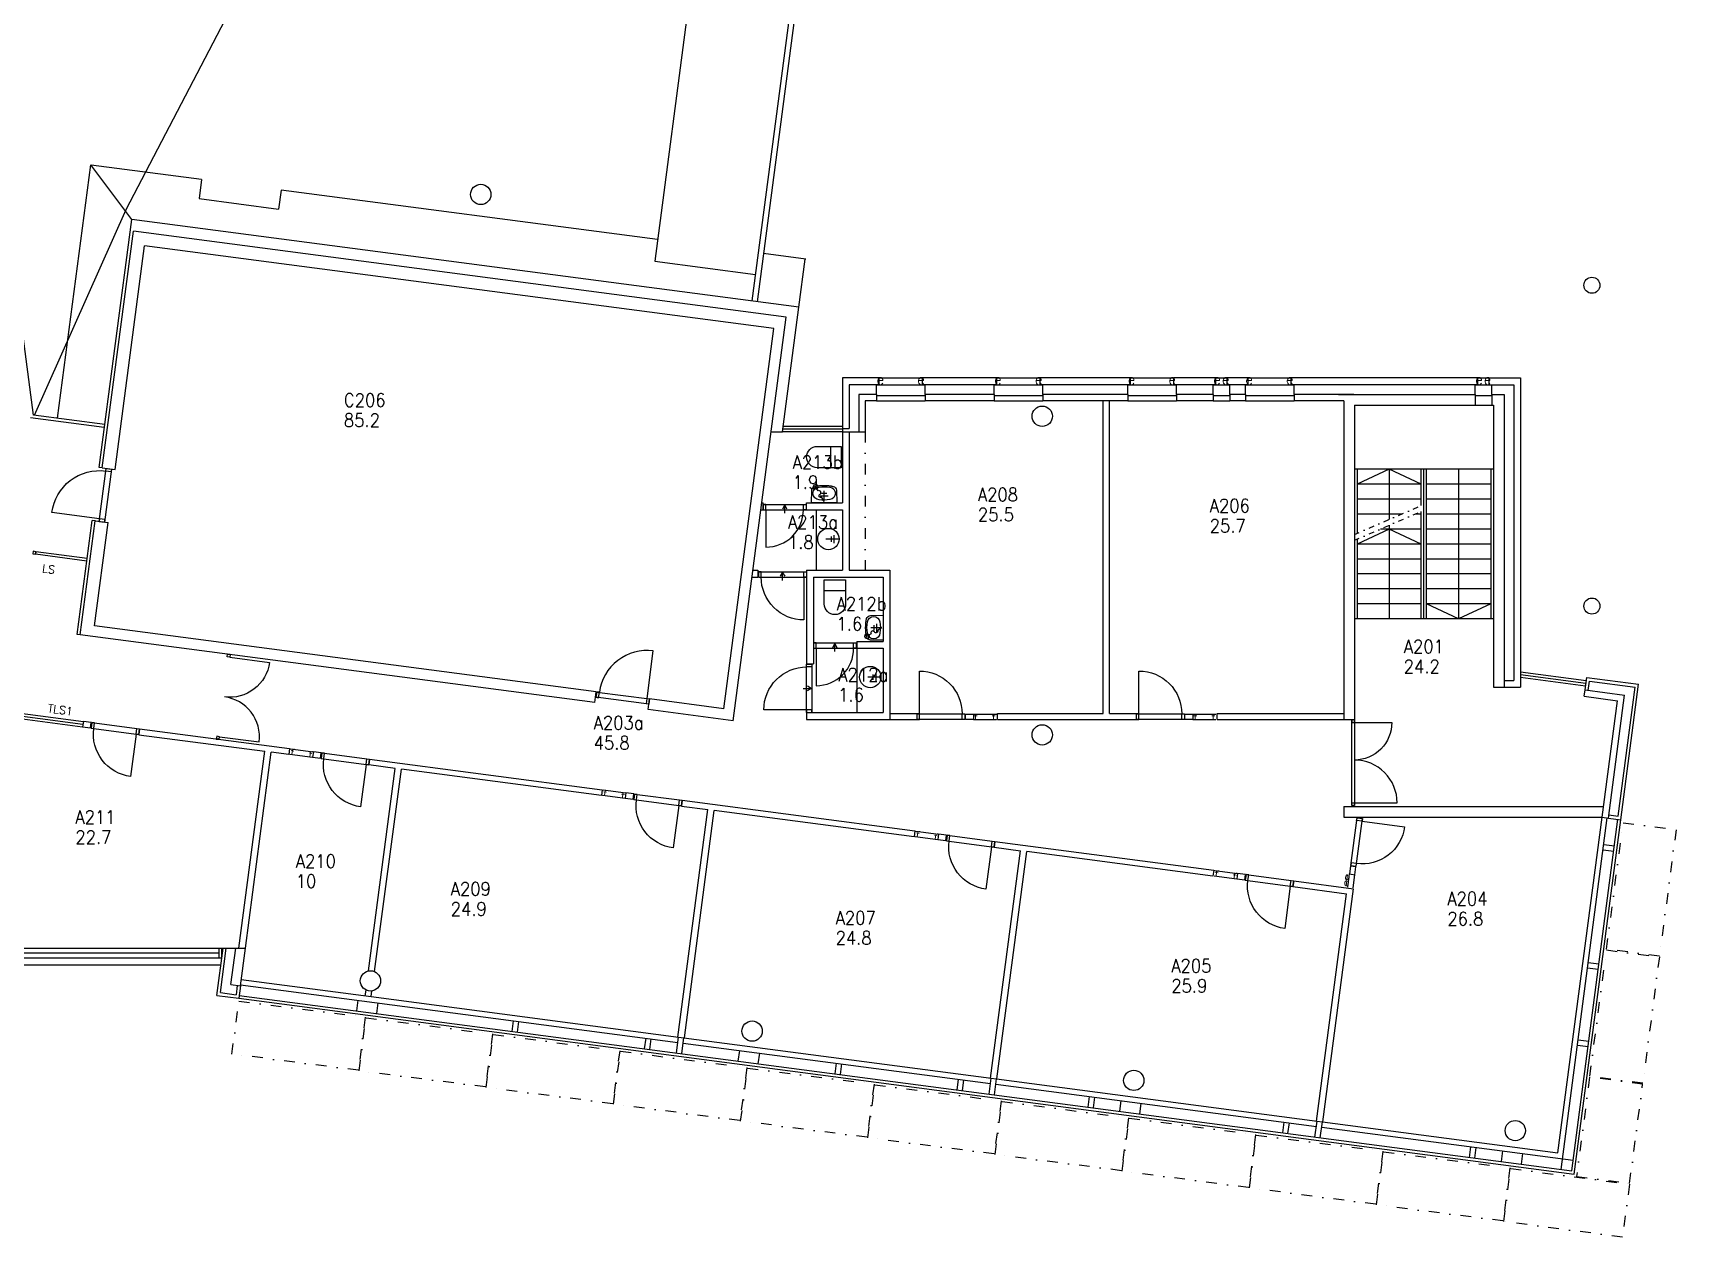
# Model space of a CAD drawing. Extents: x -11123 to 123675, y 9836 to 72527.
# Drawn here: x 92932 to 123675, y 17515 to 40042 of the extents above; entities that cross this region are included whole.
import ezdxf
from ezdxf.enums import TextEntityAlignment as Align

# ---------------------------------------------------------------- set-up
doc = ezdxf.new("R2010")
doc.units = 0
doc.header["$LTSCALE"] = 100
doc.header["$MEASUREMENT"] = 0
doc.linetypes.add('PKL', pattern=[3, 1, -1, 0, -1])
doc.linetypes.add('PKP', pattern=[6, 2, -2, 0, -2])
doc.layers.get('0').update_dxf_attribs({"linetype": 'CONTINUOUS'})
for name, color, linetype in [('ART1100T0', 7, 'CONTINUOUS'), ('ART1100T3', 7, 'CONTINUOUS'), ('ART1100TB', 7, 'CONTINUOUS'), ('FM_OMAT', 7, 'CONTINUOUS'), ('M06001', 7, 'CONTINUOUS'), ('M06037', 8, 'CONTINUOUS'), ('M06041', 8, 'CONTINUOUS'), ('M06051', 3, 'CONTINUOUS'), ('M06080', 7, 'CONTINUOUS'), ('M06081', 8, 'CONTINUOUS')]:
    doc.layers.add(name, color=color, linetype=linetype)
doc.styles.add('S', font='ROMANS.shx', dxfattribs={"width": 0.8})
doc.styles.get("Standard").update_dxf_attribs({"font": 'simplex.shx'})

# ---------------------------------------------------------------- blocks, each defined once
blk = doc.blocks.new('AIOA_SAVE1')
at = {"color": 0, "linetype": 'ByBlock'}
for p, q in [((0, 0), (200, 0)), ((100, 75), (100, -75)), ((150, 50), (150, -50))]:
    blk.add_line(p, q, dxfattribs=at)
blk = doc.blocks.new('AIOA_SAVS1')
at = {"color": 0, "linetype": 'ByBlock'}
blk.add_lwpolyline([(0, 0), (75, -43, 1), (136, -78, -1), (198, -113), (238, -137, 1.000186), (310, -178, 1.000186), (238, -137)], format="xyb", dxfattribs=at)
blk.add_blockref('AIOA_SAVE1', (0, 0), dxfattribs=at)
blk = doc.blocks.new('AIOA_PA11151S')
at = {"color": 0, "linetype": 'ByBlock'}
for points in [[(0, -235), (233.504465, -230.487788, 0.350048), (305.602562, -170.874783, 0.111918), (306.134213, 170.656116, 0.350852), (233.992412, 230.479271), (0, 235)], [(293.550693, -198.63324, 0.875156), (315.531406, -119.392701, 0.094764), (306.134213, 170.656116, 0.350852), (233.992412, 230.479271), (0, 235), (0, -235), (233.504465, -230.487788, 0.23958)], [(58.106337, 107.884253, 0.074902), (57.037671, -92.42681, 0.996701), (292.962329, -92.42681, 0.074902), (291.893663, 107.884253, 0.873578)]]:
    blk.add_lwpolyline(points, format="xyb", close=True, dxfattribs=at)
blk.add_blockref('AIOA_SAVS1', (25, 0), dxfattribs=at)
for tag, p, flags in [('VARKDI', (25, 100), 8), ('VARNRO', (25, 0), 9), ('VARYLE', (25, -100), 9)]:
    blk.add_attdef(tag, p, '', height=75, dxfattribs=dict(at, flags=flags))
blk = doc.blocks.new('AIOA_SAWC1')
at = {"color": 0, "linetype": 'ByBlock'}
blk.add_line((250, -200), (250, 200), dxfattribs=at)
blk.add_lwpolyline([(50, 200), (500, 200, -1), (500, -200), (50, -200)], format="xyb", close=True, dxfattribs=at)
blk.add_lwpolyline([(50, 200), (500, 200, -1), (500, -200), (50, -200)], format="xyb", close=True, dxfattribs=at)
for tag, p, flags in [('VARKDI', (100, -50), 8), ('VARNRO', (100, -150), 9), ('VARYLE', (100, -250), 9)]:
    blk.add_attdef(tag, p, '', height=75, dxfattribs=dict(at, flags=flags))
blk = doc.blocks.new('AIOA_IKK-C')
at = {"layer": 'M06041', "linetype": 'ByBlock'}
for p, q in [((0, 0), (1000, 0)), ((0, -100), (1000, -100))]:
    blk.add_line(p, q, dxfattribs=at)
at = {"layer": 'FM_OMAT', "width": 0.9, "flags": 8}
for p in [(50, 0), (950, 0)]:
    blk.add_attdef('SARANA', text='', height=50, dxfattribs=at).set_placement(p, align=Align.MIDDLE)
at = {"layer": 'FM_OMAT', "width": 0.9}
for tag, p, flags in [('IKKKDI', (50, -700), 8), ('IKKNRO', (50, -850), 8), ('IKKYLE', (50, -1000), 9)]:
    blk.add_attdef(tag, p, '', height=125, dxfattribs=dict(at, flags=flags))
at = {"layer": 'M06041', "flags": 8}
blk.add_attdef('E', (0, 0), '', height=100, dxfattribs=at)
blk.add_attdef('E', text='', height=100, dxfattribs=at).set_placement((500, 0), align=Align.CENTER)
blk.add_attdef('E', text='', height=100, dxfattribs=at).set_placement((1000, 0), align=Align.RIGHT)
blk = doc.blocks.new('ALLAS')
at = {"color": 0, "linetype": 'ByBlock'}
for p, q in [((-200, 3), (47, 3)), ((-110, 78), (-110, -72)), ((-54, 53), (-54, -47))]:
    blk.add_line(p, q, dxfattribs=at)
blk.add_circle((0, 0), 200, dxfattribs=at)
blk = doc.blocks.new('AIOA_IKK-B')
at = {"layer": 'M06041', "linetype": 'ByBlock'}
for p, q in [((0, 100), (1000, 100)), ((0, 0), (1000, 0))]:
    blk.add_line(p, q, dxfattribs=at)
at = {"layer": 'FM_OMAT', "width": 0.9}
for tag, p, flags in [('IKKYLE', (50, 875), 9), ('IKKNRO', (50, 725), 8), ('IKKKDI', (50, 575), 8)]:
    blk.add_attdef(tag, p, '', height=125, dxfattribs=dict(at, flags=flags))
at = {"layer": 'FM_OMAT', "width": 0.9, "flags": 8}
for p in [(50, 0), (950, 0)]:
    blk.add_attdef('SARANA', text='', height=50, dxfattribs=at).set_placement(p, align=Align.MIDDLE)
at = {"layer": 'M06041', "flags": 8}
blk.add_attdef('F', (0, 0), '', height=100, dxfattribs=at)
blk.add_attdef('F', text='', height=100, dxfattribs=at).set_placement((500, 0), align=Align.CENTER)
blk.add_attdef('F', text='', height=100, dxfattribs=at).set_placement((1000, 0), align=Align.RIGHT)
blk = doc.blocks.new('AIOA_HUONE')
at = {"layer": 'ART1100T0', "width": 0.9}
blk.add_attdef('HNENUM', (56, 73), '', height=250, dxfattribs=at)
at = {"layer": 'ART1100T3', "width": 0.9}
blk.add_attdef('HNEALA', (56, -302), '', height=250, dxfattribs=at)

msp = doc.modelspace()

# ---------------------------------------------------------------- linework, layer by layer
for points in [[(99212, 22495), (99711, 26282)], [(99323, 22483), (99830, 26266)], [(99151, 22028), (99165, 22137)], [(99260, 22014), (99274, 22120)]]:
    msp.add_lwpolyline(points)
at = {"layer": 'M06001'}
for p, q in [((94170, 31913), (94781, 36554)), ((94230, 31905), (94814, 36335)), ((107262, 34911), (94781, 36554)), ((107026, 34727), (94814, 36335)), ((94472, 31873), (95023, 36061)), ((106796, 34511), (95023, 36061)), ((106955, 32580), (107262, 34911)), ((105859, 27399), (106796, 34511)), ((106032, 27174), (107026, 34727)), ((108076, 33590), (108076, 32580)), ((108766, 33590), (108076, 33590)), ((108766, 33460), (108766, 33590)), ((109576, 33460), (109576, 33590)), ((110966, 33590), (109576, 33590)), ((110966, 33460), (110966, 33590)), ((113466, 33590), (111776, 33590)), ((111776, 33460), (111776, 33590)), ((113466, 33460), (113466, 33590)), ((115066, 33590), (114276, 33590)), ((114276, 33460), (114276, 33590)), ((115066, 33460), (115066, 33590)), ((115066, 33460), (115066, 33590)), ((115666, 33590), (115276, 33590)), ((115276, 33460), (115276, 33590)), ((115666, 33460), (115666, 33590)), ((119966, 33590), (116476, 33590)), ((116476, 33460), (116476, 33590)), ((119966, 33460), (119966, 33590)), ((120176, 33590), (120766, 33590)), ((120176, 33460), (120176, 33590)), ((120766, 33590), (120766, 27800)), ((108206, 33460), (108206, 32640)), ((108766, 33460), (108206, 33460)), ((108386, 33280), (108386, 32580)), ((108716, 33280), (108386, 33280)), ((108716, 33280), (108716, 33460)), ((108716, 33280), (108716, 33160)), ((110966, 33460), (109576, 33460)), ((109626, 33280), (109626, 33460)), ((109626, 33280), (109626, 33160)), ((110916, 33280), (109626, 33280)), ((110916, 33280), (110916, 33460)), ((110916, 33280), (110916, 33160)), ((113466, 33460), (111776, 33460)), ((111826, 33280), (111826, 33460)), ((113416, 33280), (111826, 33280)), ((111826, 33280), (111826, 33160)), ((113416, 33280), (113416, 33460)), ((113416, 33280), (113416, 33160)), ((115066, 33460), (114276, 33460)), ((114326, 33280), (114326, 33460)), ((115016, 33280), (114326, 33280)), ((114326, 33280), (114326, 33160)), ((115016, 33280), (115016, 33460)), ((115016, 33280), (115016, 33160)), ((115666, 33460), (115276, 33460)), ((115326, 33280), (115326, 33460)), ((115616, 33280), (115326, 33280)), ((115326, 33280), (115326, 33160)), ((115616, 33280), (115616, 33460)), ((115616, 33280), (115616, 33160)), ((119966, 33460), (116476, 33460)), ((116526, 33280), (116526, 33460)), ((117646, 33280), (116526, 33280)), ((116526, 33280), (116526, 33160)), ((117356, 33280), (119916, 33280)), ((119916, 33280), (119916, 33460)), ((119916, 33280), (119916, 33080)), ((120176, 33460), (120636, 33460)), ((120226, 33280), (120226, 33460)), ((120226, 33280), (120456, 33280)), ((120226, 33280), (120226, 33080)), ((120456, 33280), (120456, 27800)), ((120636, 33460), (120636, 27930)), ((108506, 33160), (108506, 32580)), ((108716, 33160), (108506, 33160)), ((110916, 33160), (109626, 33160)), ((113416, 33160), (111826, 33160)), ((112956, 27310), (112956, 33160)), ((113076, 27310), (113076, 33160)), ((115016, 33160), (114326, 33160)), ((115616, 33160), (115326, 33160)), ((117456, 33160), (116526, 33160)), ((117456, 33160), (117456, 27200)), ((117656, 33080), (119916, 33080)), ((117656, 33080), (117656, 27200)), ((120226, 33080), (120256, 33080)), ((120256, 33080), (120256, 27800)), ((108076, 32640), (108206, 32640)), ((106743, 32580), (106955, 32580)), ((108076, 32580), (108076, 31252)), ((108076, 32580), (108386, 32580)), ((108206, 32580), (108206, 29990)), ((108386, 32580), (108506, 32580)), ((94234, 31905), (94170, 31913)), ((94230, 31905), (94472, 31873)), ((106547, 31122), (106597, 31122)), ((106564, 31252), (106597, 31252)), ((106597, 31122), (106597, 31252)), ((107407, 31122), (107407, 31252)), ((107407, 31252), (108076, 31252)), ((107407, 31122), (108076, 31122)), ((108076, 31122), (108076, 29990)), ((93759, 28790), (94040, 30922)), ((93819, 28782), (94100, 30914)), ((94104, 30913), (94040, 30922)), ((94087, 28949), (94342, 30882)), ((94100, 30914), (94342, 30882)), ((106385, 29860), (106497, 29860)), ((106402, 29990), (106497, 29990)), ((106497, 29990), (106497, 29860)), ((107407, 29990), (107407, 28240)), ((107407, 29990), (108076, 29990)), ((107537, 29860), (107537, 28240)), ((107537, 29860), (108837, 29860)), ((108206, 29990), (108967, 29990)), ((108837, 29860), (108837, 28660)), ((108967, 29990), (108967, 27200)), ((103470, 27713), (94087, 28949)), ((93819, 28782), (93759, 28790)), ((103444, 27515), (93819, 28782)), ((108347, 28660), (108837, 28660)), ((108347, 28660), (108347, 28530)), ((108347, 28530), (108837, 28530)), ((108837, 28530), (108837, 27330)), ((107407, 28240), (107537, 28240)), ((121971, 27751), (122002, 27984)), ((122002, 27984), (122974, 27856)), ((103444, 27515), (103470, 27713)), ((120256, 27800), (120456, 27800)), ((120456, 27930), (120636, 27930)), ((120456, 27800), (120766, 27800)), ((121956, 27632), (121971, 27751)), ((121971, 27751), (122711, 27653)), ((122031, 27743), (122054, 27916)), ((122054, 27916), (122907, 27804)), ((122589, 25391), (122907, 27804)), ((122641, 25324), (122974, 27856)), ((104445, 27383), (104471, 27582)), ((106032, 27174), (104445, 27383)), ((105859, 27399), (104471, 27582)), ((121956, 27632), (122576, 27550)), ((122289, 25370), (122576, 27550)), ((122408, 25354), (122711, 27653)), ((107407, 27330), (107407, 27200)), ((107407, 27330), (108837, 27330)), ((107407, 27200), (108967, 27200)), ((108967, 27310), (109467, 27310)), ((108967, 27200), (109467, 27200)), ((109467, 27310), (109467, 27200)), ((110977, 27200), (110977, 27310)), ((110977, 27310), (112956, 27310)), ((110977, 27200), (113576, 27200)), ((113076, 27310), (113576, 27310)), ((113576, 27310), (113576, 27200)), ((115086, 27200), (115086, 27310)), ((115086, 27310), (117456, 27310)), ((115086, 27200), (117456, 27200)), ((117456, 27200), (117656, 27200)), ((94912, 26914), (94927, 27023)), ((94912, 26914), (97272, 26603)), ((94927, 27023), (97733, 26653)), ((96787, 22921), (97272, 26603)), ((96908, 22921), (97391, 26587)), ((97718, 26544), (97391, 26587)), ((97733, 26653), (97718, 26544)), ((99215, 26347), (99230, 26456)), ((99215, 26347), (99230, 26456)), ((99230, 26456), (103582, 25883)), ((99711, 26282), (99215, 26347)), ((103568, 25774), (99830, 26266)), ((103582, 25883), (103568, 25774)), ((105065, 25577), (105079, 25686)), ((105065, 25577), (105561, 25512)), ((105079, 25686), (109432, 25113)), ((117456, 25570), (117456, 25370)), ((117456, 25570), (122315, 25570)), ((105001, 21258), (105561, 25512)), ((105120, 21243), (105680, 25496)), ((109417, 25004), (105680, 25496)), ((117456, 25370), (122289, 25370)), ((122289, 25370), (122408, 25354)), ((122408, 25354), (122641, 25324)), ((122416, 25414), (122589, 25391)), ((109432, 25113), (109417, 25004)), ((110914, 24807), (110929, 24916)), ((110929, 24916), (115023, 24377)), ((110850, 20488), (111410, 24742)), ((110914, 24807), (111410, 24742)), ((110969, 20473), (111529, 24726)), ((115009, 24268), (111529, 24726)), ((115023, 24377), (115009, 24268)), ((116506, 24071), (116521, 24180)), ((116506, 24071), (117508, 23939)), ((116521, 24180), (117641, 24032)), ((117067, 19670), (117641, 24032)), ((116948, 19686), (117508, 23939)), ((96373, 22036), (96490, 22921)), ((96441, 22088), (96550, 22921)), ((96490, 22921), (96727, 22921)), ((96637, 22238), (96727, 22921)), ((96727, 22921), (96908, 22921)), ((96815, 22215), (96908, 22921)), ((96637, 22238), (96815, 22215)), ((96756, 22223), (96733, 22049)), ((96815, 22215), (96785, 21982)), ((96373, 22036), (96785, 21982)), ((96441, 22088), (96733, 22049)), ((105001, 21258), (105120, 21243)), ((110850, 20488), (110969, 20473)), ((116948, 19686), (117067, 19670))]:
    msp.add_line(p, q, dxfattribs=at)
for centre, radius in [((101311, 37020), 190), ((122100, 35320), 150), ((111816, 32870), 190), ((122100, 29320), 150), ((111816, 26910), 190), ((99248, 22308), 190), ((106387, 21368), 190), ((113528, 20447), 190), ((120666, 19507), 190)]:
    msp.add_circle(centre, radius, dxfattribs=at)
at = {"layer": 'M06037'}
for p, q in [((92944, 32892), (90904, 48384)), ((93393, 32832), (94017, 37571)), ((94781, 36554), (94017, 37571)), ((96088, 37298), (94022, 37570)), ((96088, 37298), (96041, 36942)), ((96041, 36942), (97528, 36746)), ((97575, 37102), (97528, 36746)), ((104619, 36175), (97575, 37102)), ((107390, 35810), (106602, 35914)), ((107262, 34911), (107381, 35811)), ((94268, 32657), (92890, 32838)), ((94276, 32716), (92944, 32892)), ((118956, 31880), (117656, 31880)), ((117706, 31880), (117706, 30681)), ((118306, 31880), (118306, 30940)), ((118906, 31199), (118906, 31880)), ((118956, 29080), (118956, 31880)), ((120256, 31880), (118956, 31880)), ((119006, 29080), (119006, 31880)), ((119606, 31880), (119606, 29080)), ((120206, 31880), (120206, 29080)), ((118906, 31600), (117706, 31600)), ((120206, 31600), (119006, 31600)), ((118906, 31320), (117706, 31320)), ((118906, 29080), (118906, 31090)), ((120206, 31320), (119006, 31320)), ((118538, 31040), (117706, 31040)), ((118906, 30760), (118142, 30760)), ((118306, 30831), (118306, 29080)), ((118906, 31040), (118790, 31040)), ((120206, 31040), (119006, 31040)), ((120206, 30760), (119006, 30760)), ((117706, 30572), (117706, 29080)), ((118906, 30480), (117706, 30480)), ((120206, 30480), (119006, 30480)), ((118906, 30200), (117706, 30200)), ((120206, 30200), (119006, 30200)), ((118906, 29920), (117706, 29920)), ((120206, 29920), (119006, 29920)), ((118906, 29640), (117706, 29640)), ((120206, 29640), (119006, 29640)), ((118906, 29360), (117706, 29360)), ((120206, 29360), (119006, 29360)), ((120256, 29080), (117656, 29080))]:
    msp.add_line(p, q, dxfattribs=at)
at = {"layer": 'M06037', "linetype": 'PKL'}
for p, q in [((117656, 30659), (118956, 31221)), ((117656, 30550), (118956, 31112))]:
    msp.add_line(p, q, dxfattribs=at)
at = {"layer": 'M06037'}
for points in [[(118906, 31600), (118306, 31880), (117706, 31600)], [(118906, 30480), (118306, 30760), (117706, 30480)], [(120206, 29360), (119606, 29080), (119006, 29360)]]:
    msp.add_lwpolyline(points, dxfattribs=at)
at = {"layer": 'M06041'}
for p, q in [((107163, 40938), (106384, 35027)), ((107265, 40951), (106483, 35013)), ((105212, 40681), (104566, 35772)), ((104566, 35772), (106450, 35524)), ((108766, 33590), (109576, 33590)), ((110966, 33590), (111776, 33590)), ((113466, 33590), (114276, 33590)), ((115066, 33590), (115276, 33590)), ((115666, 33590), (116476, 33590)), ((119966, 33590), (120176, 33590)), ((108716, 33160), (109626, 33160)), ((110916, 33160), (111826, 33160)), ((113416, 33160), (114326, 33160)), ((115016, 33160), (115326, 33160)), ((115616, 33160), (116526, 33160)), ((119916, 33080), (120226, 33080)), ((108076, 32630), (106962, 32630)), ((108076, 32680), (106968, 32680)), ((108076, 32580), (106955, 32580)), ((93939, 30161), (92981, 30288)), ((93946, 30211), (92988, 30337)), ((120766, 28091), (121995, 27929)), ((120766, 28041), (121988, 27880)), ((120766, 27990), (121982, 27830)), ((91170, 27517), (93876, 27161)), ((91177, 27466), (93869, 27111)), ((91184, 27414), (93863, 27062)), ((121462, 19091), (122289, 25370)), ((121522, 18781), (122388, 25357)), ((121721, 18755), (122586, 25331)), ((121768, 18693), (122641, 25324)), ((122310, 24762), (122508, 24736)), ((122323, 24861), (122521, 24835)), ((92012, 22921), (96490, 22921)), ((92086, 22831), (96416, 22831)), ((96416, 22741), (96416, 22921)), ((96466, 22741), (96466, 22921)), ((92036, 22741), (96466, 22741)), ((92053, 22611), (96449, 22611)), ((122216, 22521), (122018, 22547)), ((122229, 22620), (122031, 22646)), ((96818, 22235), (104998, 21158)), ((96831, 22334), (99260, 22014)), ((96785, 21982), (121768, 18693)), ((96792, 22036), (121721, 18755)), ((99011, 21946), (98985, 21748)), ((99260, 22014), (105011, 21257)), ((99384, 21897), (99358, 21699)), ((101898, 21364), (101924, 21563)), ((101997, 21351), (102023, 21549)), ((104377, 21038), (104403, 21236)), ((104476, 21025), (104502, 21223)), ((104971, 20960), (105011, 21257)), ((105071, 20947), (105110, 21244)), ((105110, 21244), (110860, 20487)), ((105097, 21145), (110847, 20388)), ((106149, 21006), (106123, 20808)), ((106523, 20957), (106497, 20759)), ((121828, 21106), (122027, 21079)), ((121841, 21205), (122040, 21179)), ((107960, 20768), (107934, 20570)), ((108059, 20755), (108033, 20556)), ((110226, 20268), (110252, 20466)), ((110325, 20255), (110351, 20453)), ((110821, 20190), (110860, 20487)), ((110920, 20176), (110959, 20474)), ((110946, 20375), (116944, 19585)), ((110959, 20474), (116957, 19684)), ((112693, 20145), (112667, 19947)), ((112792, 20132), (112766, 19933)), ((113288, 20066), (113261, 19868)), ((113661, 20017), (113635, 19819)), ((116918, 19387), (116957, 19684)), ((116314, 19466), (116340, 19665)), ((116413, 19453), (116439, 19652)), ((117017, 19374), (117057, 19671)), ((117044, 19572), (121747, 18953)), ((117057, 19671), (121462, 19091)), ((119831, 19205), (119805, 19007)), ((119930, 19192), (119904, 18994)), ((120426, 19127), (120400, 18928)), ((120800, 19078), (120773, 18879))]:
    msp.add_line(p, q, dxfattribs=at)
at = {"layer": 'M06041', "linetype": 'PKP'}
for points in [[(123364, 22772), (122372, 22902), (122684, 25267), (123675, 25136)], [(123051, 20392), (122059, 20523), (122371, 22887), (123362, 22757)], [(96655, 20940), (96786, 21931), (99151, 21629), (99021, 20637)], [(99035, 20627), (99165, 21618), (101531, 21315), (101400, 20324)], [(101414, 20313), (101545, 21305), (103910, 21002), (103780, 20011)], [(103794, 20000), (103924, 20992), (106290, 20689), (106159, 19697)], [(106173, 19687), (106304, 20678), (108669, 20376), (108539, 19384)], [(108553, 19374), (108683, 20365), (111049, 20062), (110918, 19071)], [(123049, 20377), (122057, 20508), (121813, 18652), (122804, 18521)], [(110932, 19060), (111063, 20052), (113428, 19749), (113298, 18758)], [(113311, 18747), (113442, 19739), (115808, 19436), (115677, 18444)], [(115691, 18434), (115821, 19425), (118187, 19122), (118057, 18131)], [(118070, 18121), (118201, 19112), (120567, 18809), (120436, 17818)], [(120450, 17807), (120580, 18799), (122802, 18506), (122672, 17515)]]:
    msp.add_lwpolyline(points, close=True, dxfattribs=at)
at = {"layer": 'M06051', "linetype": 'ByBlock'}
for p, q in [((94173, 30904), (94304, 31896)), ((94403, 31883), (94272, 30891)), ((106597, 31222), (107397, 31222)), ((106597, 31122), (107397, 31122)), ((92938, 30344), (92932, 30294)), ((92932, 30294), (92981, 30288)), ((92988, 30337), (92938, 30344)), ((92988, 30337), (92981, 30288)), ((92981, 30288), (92988, 30337)), ((106507, 29960), (107407, 29960)), ((106507, 29860), (107407, 29860)), ((107537, 28630), (108337, 28630)), ((96567, 28370), (96573, 28420)), ((96616, 28364), (96567, 28370)), ((96623, 28413), (96573, 28420)), ((96573, 28420), (96623, 28413)), ((96623, 28413), (96616, 28364)), ((107537, 28530), (108337, 28530)), ((107407, 27330), (107407, 28230)), ((107507, 28230), (107507, 27330)), ((103480, 27712), (104471, 27582)), ((104458, 27482), (103467, 27613)), ((94034, 27140), (94021, 27036)), ((94034, 27140), (94927, 27023)), ((94084, 27134), (94034, 27140)), ((94070, 27029), (94084, 27134)), ((109467, 27305), (110367, 27305)), ((109517, 27305), (109467, 27305)), ((109467, 27305), (109467, 27200)), ((110367, 27200), (109467, 27200)), ((109467, 27200), (109517, 27200)), ((109517, 27200), (109517, 27305)), ((110317, 27200), (110317, 27305)), ((110317, 27305), (110367, 27305)), ((110367, 27200), (110317, 27200)), ((110367, 27305), (110367, 27200)), ((113576, 27305), (114476, 27305)), ((113626, 27305), (113576, 27305)), ((113576, 27305), (113576, 27200)), ((114476, 27200), (113576, 27200)), ((113576, 27200), (113626, 27200)), ((113626, 27200), (113626, 27305)), ((114426, 27200), (114426, 27305)), ((114426, 27305), (114476, 27305)), ((114476, 27200), (114426, 27200)), ((114476, 27305), (114476, 27200)), ((117606, 25590), (117606, 27190)), ((117606, 27190), (117606, 27140)), ((117656, 27190), (117606, 27190)), ((117606, 27140), (117656, 27140)), ((117656, 27190), (117656, 25590)), ((117656, 27140), (117656, 27190)), ((94021, 27036), (94913, 26918)), ((94021, 27036), (94070, 27029)), ((94864, 26925), (94877, 27029)), ((94913, 26918), (94864, 26925)), ((94877, 27029), (94927, 27023)), ((94927, 27023), (94913, 26918)), ((96371, 26883), (96364, 26833)), ((96414, 26827), (96364, 26833)), ((96364, 26833), (96414, 26827)), ((96421, 26876), (96371, 26883)), ((96414, 26827), (96421, 26876)), ((98337, 26574), (98324, 26469)), ((98324, 26469), (99216, 26352)), ((98324, 26469), (98373, 26463)), ((98337, 26574), (99230, 26456)), ((98387, 26567), (98337, 26574)), ((98373, 26463), (98387, 26567)), ((99166, 26358), (99180, 26463)), ((99180, 26463), (99230, 26456)), ((99230, 26456), (99216, 26352)), ((99216, 26352), (99166, 26358)), ((104187, 25803), (104173, 25699)), ((104173, 25699), (105066, 25582)), ((104173, 25699), (104223, 25693)), ((104187, 25803), (105079, 25686)), ((104237, 25797), (104187, 25803)), ((104223, 25693), (104237, 25797)), ((105016, 25588), (105030, 25692)), ((105066, 25582), (105016, 25588)), ((105030, 25692), (105079, 25686)), ((105079, 25686), (105066, 25582)), ((117606, 25590), (117606, 25640)), ((117606, 25640), (117656, 25640)), ((117656, 25590), (117606, 25590)), ((117656, 25640), (117656, 25590)), ((117587, 24467), (117705, 25359)), ((117691, 24453), (117809, 25345)), ((117698, 25309), (117705, 25359)), ((117802, 25296), (117698, 25309)), ((117705, 25359), (117809, 25345)), ((117809, 25345), (117802, 25296)), ((110036, 25033), (110023, 24929)), ((110023, 24929), (110915, 24812)), ((110023, 24929), (110072, 24923)), ((110036, 25033), (110929, 24916)), ((110086, 25027), (110036, 25033)), ((110072, 24923), (110086, 25027)), ((110865, 24818), (110879, 24922)), ((110879, 24922), (110929, 24916)), ((110929, 24916), (110915, 24812)), ((110915, 24812), (110865, 24818)), ((115628, 24297), (115615, 24193)), ((115628, 24297), (116521, 24180)), ((115678, 24291), (115628, 24297)), ((115664, 24187), (115678, 24291)), ((117594, 24516), (117587, 24467)), ((117587, 24467), (117691, 24453)), ((117698, 24502), (117594, 24516)), ((117691, 24453), (117698, 24502)), ((115615, 24193), (116507, 24076)), ((115615, 24193), (115664, 24187)), ((116457, 24082), (116471, 24186)), ((116507, 24076), (116457, 24082)), ((116471, 24186), (116521, 24180)), ((116521, 24180), (116507, 24076))]:
    msp.add_line(p, q, dxfattribs=at)
at = {"layer": 'M06051'}
for p, q in [((106961, 31138), (106997, 31205)), ((106997, 31205), (107033, 31138)), ((106997, 31059), (106997, 31205)), ((106916, 29877), (106957, 29944)), ((106957, 29798), (106957, 29944)), ((106957, 29944), (106997, 29877)), ((107901, 28547), (107937, 28614)), ((107937, 28468), (107937, 28614)), ((107937, 28614), (107973, 28547)), ((107344, 27780), (107491, 27780)), ((107491, 27780), (107423, 27821)), ((107423, 27740), (107491, 27780)), ((93876, 27161), (93863, 27062)), ((93863, 27062), (94012, 27042)), ((94025, 27141), (93876, 27161)), ((94012, 27042), (94025, 27141)), ((110377, 27300), (110527, 27300)), ((110377, 27200), (110377, 27300)), ((110527, 27200), (110377, 27200)), ((110527, 27300), (110527, 27200)), ((114486, 27300), (114636, 27300)), ((114486, 27200), (114486, 27300)), ((114636, 27200), (114486, 27200)), ((114636, 27300), (114636, 27200)), ((98179, 26594), (98166, 26495)), ((98166, 26495), (98314, 26476)), ((98327, 26575), (98179, 26594)), ((98314, 26476), (98327, 26575)), ((104028, 25824), (104015, 25725)), ((104015, 25725), (104164, 25706)), ((104177, 25805), (104028, 25824)), ((104164, 25706), (104177, 25805)), ((109878, 25054), (109865, 24955)), ((109865, 24955), (110013, 24935)), ((110027, 25035), (109878, 25054)), ((110013, 24935), (110027, 25035)), ((115470, 24318), (115457, 24219)), ((115618, 24298), (115470, 24318)), ((115605, 24199), (115618, 24298)), ((117586, 24457), (117566, 24308)), ((117566, 24308), (117665, 24295)), ((117685, 24444), (117586, 24457)), ((117665, 24295), (117685, 24444)), ((115457, 24219), (115605, 24199))]:
    msp.add_line(p, q, dxfattribs=at)
at = {"layer": 'M06051', "linetype": 'ByBlock'}
for points in [[(94180, 30954), (93287, 31071, -0.414214), (94297, 31846, -0.671351)], [(106647, 31122), (106647, 30422, 0.414214), (107347, 31122, 0.671351)], [(107357, 29860), (107357, 29060, -0.414214), (106557, 29860, -0.671351)], [(96616, 28364), (97360, 28266, -0.414214), (96518, 27620, -0.671351)], [(104422, 27588), (104539, 28480, 0.414214), (103530, 27706, 0.671351)], [(107587, 28530), (107587, 27830, 0.414214), (108287, 28530, 0.671351)], [(107407, 27380), (106607, 27380, -0.414214), (107407, 28180, -0.671351)], [(109517, 27305), (109517, 28105, -0.414214), (110317, 27305, -0.671351)], [(113626, 27305), (113626, 28105, -0.414214), (114426, 27305, -0.671351)], [(96421, 26876), (97164, 26778, 0.414214), (96518, 27620, 0.671351)], [(117656, 27140), (118356, 27140, -0.414214), (117656, 26440, -0.671351)], [(94864, 26925), (94759, 26132, -0.414214), (94070, 27029, -0.671351)], [(99166, 26358), (99062, 25565, -0.414214), (98373, 26463, -0.671351)], [(117656, 25640), (118456, 25640, 0.414214), (117656, 26440, 0.671351)], [(105016, 25588), (104912, 24795, -0.414214), (104223, 25693, -0.671351)], [(117802, 25296), (118595, 25191, -0.414214), (117698, 24502, -0.671351)], [(110865, 24818), (110761, 24025, -0.414214), (110072, 24923, -0.671351)], [(116457, 24082), (116353, 23289, -0.414214), (115664, 24187, -0.671351)]]:
    msp.add_lwpolyline(points, format="xyb", dxfattribs=at)
for points in [[(94403, 31883), (94396, 31833), (94297, 31846), (94304, 31896)], [(106597, 31122), (106647, 31122), (106647, 31222), (106597, 31222)], [(107397, 31122), (107347, 31122), (107347, 31222), (107397, 31222)], [(94272, 30891), (94279, 30941), (94180, 30954), (94173, 30904)], [(106507, 29860), (106557, 29860), (106557, 29960), (106507, 29960)], [(107407, 29860), (107357, 29860), (107357, 29960), (107407, 29960)], [(107537, 28530), (107587, 28530), (107587, 28630), (107537, 28630)], [(108337, 28530), (108287, 28530), (108287, 28630), (108337, 28630)], [(107507, 28230), (107507, 28180), (107407, 28180), (107407, 28230)], [(103467, 27613), (103517, 27606), (103530, 27706), (103480, 27712)], [(104458, 27482), (104409, 27489), (104422, 27588), (104471, 27582)], [(107507, 27330), (107507, 27380), (107407, 27380), (107407, 27330)]]:
    msp.add_lwpolyline(points, close=True, dxfattribs=at)
at = {"layer": 'M06080'}
for p, q in [((94674, 36738), (102405, 51541)), ((92963, 32889), (94674, 36738))]:
    msp.add_line(p, q, dxfattribs=at)
at = {"layer": 'M06080', "linetype": 'PKP'}
msp.add_line((108506, 32580), (108506, 29990), dxfattribs=at)
at = {"layer": 'M06081'}
for p, q in [((107586, 31122), (107586, 29990)), ((108347, 28530), (108347, 27330))]:
    msp.add_line(p, q, dxfattribs=at)

# ---------------------------------------------------------------- block references
at = {"layer": 'ART1100TB'}
for p, values in [((98694, 32975), {'HNENUM': 'C206', 'HNEALA': '85.2'}), ((107089, 31813), {'HNENUM': 'A213b', 'HNEALA': '1.9'}), ((110555, 31208), {'HNENUM': 'A208', 'HNEALA': '25.5'}), ((114892, 30999), {'HNENUM': 'A206', 'HNEALA': '25.7'}), ((107002, 30694), {'HNENUM': 'A213a', 'HNEALA': '1.8'}), ((107911, 29165), {'HNENUM': 'A212b', 'HNEALA': '1.6'}), ((118523, 28366), {'HNENUM': 'A201', 'HNEALA': '24.2'}), ((107943, 27838), {'HNENUM': 'A212a', 'HNEALA': '1.6'}), ((103367, 26939), {'HNENUM': 'A203a', 'HNEALA': '45.8'}), ((93670, 25175), {'HNENUM': 'A211', 'HNEALA': '22.7'}), ((97793, 24350), {'HNENUM': 'A210', 'HNEALA': '10'}), ((100692, 23830), {'HNENUM': 'A209', 'HNEALA': '24.9'}), ((119338, 23648), {'HNENUM': 'A204', 'HNEALA': '26.8'}), ((107894, 23289), {'HNENUM': 'A207', 'HNEALA': '24.8'}), ((114174, 22393), {'HNENUM': 'A205', 'HNEALA': '25.9'})]:
    msp.add_blockref('AIOA_HUONE', p, dxfattribs=at).add_auto_attribs(values)
at = {"layer": 'M06041'}
ref = msp.add_blockref('AIOA_IKK-C', (108716, 33460), dxfattribs=dict(at, xscale=0.9, yscale=2, zscale=0.9))
ref.add_attrib('E', 'e', dxfattribs={"height": 200, "width": 0.9, "flags": 2}).set_placement((109616, 33460), align=Align.RIGHT)
ref.add_attrib('E', 'e', (108716, 33460), dxfattribs={"height": 200, "width": 0.9, "flags": 2})
ref.add_attrib('E', 'e', dxfattribs={"height": 0.18, "width": 1.35, "flags": 2}).set_placement((109616, 33460), align=Align.CENTER)
ref = msp.add_blockref('AIOA_IKK-C', (110916, 33460), dxfattribs=dict(at, xscale=0.9, yscale=2, zscale=0.9))
ref.add_attrib('E', 'e', dxfattribs={"height": 200, "width": 0.9, "flags": 2}).set_placement((111816, 33460), align=Align.RIGHT)
ref.add_attrib('E', 'e', (110916, 33460), dxfattribs={"height": 200, "width": 0.9, "flags": 2})
ref.add_attrib('E', 'e', dxfattribs={"height": 0.18, "width": 1.35, "flags": 2}).set_placement((111816, 33460), align=Align.CENTER)
ref = msp.add_blockref('AIOA_IKK-C', (113416, 33460), dxfattribs=dict(at, xscale=0.9, yscale=2, zscale=0.9))
ref.add_attrib('E', 'e', dxfattribs={"height": 200, "width": 0.9, "flags": 2}).set_placement((114316, 33460), align=Align.RIGHT)
ref.add_attrib('E', 'e', (113416, 33460), dxfattribs={"height": 200, "width": 0.9, "flags": 2})
ref.add_attrib('E', 'e', dxfattribs={"height": 0.18, "width": 1.35, "flags": 2}).set_placement((114316, 33460), align=Align.CENTER)
ref = msp.add_blockref('AIOA_IKK-C', (115016, 33460), dxfattribs=dict(at, xscale=0.3, yscale=2, zscale=0.3))
ref.add_attrib('E', 'e', dxfattribs={"height": 200, "width": 0.9, "flags": 2}).set_placement((115316, 33460), align=Align.RIGHT)
ref.add_attrib('E', 'e', (115016, 33460), dxfattribs={"height": 200, "width": 0.9, "flags": 2})
ref.add_attrib('E', 'e', dxfattribs={"height": 0.18, "width": 1.35, "flags": 2}).set_placement((115316, 33460), align=Align.CENTER)
ref = msp.add_blockref('AIOA_IKK-C', (115616, 33460), dxfattribs=dict(at, xscale=0.9, yscale=2, zscale=0.9))
ref.add_attrib('E', 'e', dxfattribs={"height": 200, "width": 0.9, "flags": 2}).set_placement((116516, 33460), align=Align.RIGHT)
ref.add_attrib('E', 'e', (115616, 33460), dxfattribs={"height": 200, "width": 0.9, "flags": 2})
ref.add_attrib('E', 'e', dxfattribs={"height": 0.18, "width": 1.35, "flags": 2}).set_placement((116516, 33460), align=Align.CENTER)
ref = msp.add_blockref('AIOA_IKK-C', (119916, 33460), dxfattribs=dict(at, xscale=0.3, yscale=2, zscale=0.3))
ref.add_attrib('E', 'e', dxfattribs={"height": 200, "width": 0.9, "flags": 2}).set_placement((120216, 33460), align=Align.RIGHT)
ref.add_attrib('E', 'e', (119916, 33460), dxfattribs={"height": 200, "width": 0.9, "flags": 2})
ref.add_attrib('E', 'e', dxfattribs={"height": 0.18, "width": 1.35, "flags": 2}).set_placement((120216, 33460), align=Align.CENTER)
ref = msp.add_blockref('AIOA_IKK-B', (110527, 27200), dxfattribs=dict(at, xscale=0.43, zscale=0.43))
ref.add_attrib('F', 'f', dxfattribs={"height": 100, "width": 1.8, "flags": 2}).set_placement((110957, 27200), align=Align.RIGHT)
ref.add_attrib('F', 'f', (110527, 27200), dxfattribs={"height": 100, "width": 1.8, "flags": 2})
ref.add_attrib('F', 'f', dxfattribs={"height": 0.18, "width": 2.7, "flags": 2}).set_placement((110957, 27200), align=Align.CENTER)
ref = msp.add_blockref('AIOA_IKK-B', (114636, 27200), dxfattribs=dict(at, xscale=0.43, zscale=0.43))
ref.add_attrib('F', 'f', dxfattribs={"height": 100, "width": 1.8, "flags": 2}).set_placement((115066, 27200), align=Align.RIGHT)
ref.add_attrib('F', 'f', (114636, 27200), dxfattribs={"height": 100, "width": 1.8, "flags": 2})
ref.add_attrib('F', 'f', dxfattribs={"height": 0.18, "width": 2.7, "flags": 2}).set_placement((115066, 27200), align=Align.CENTER)
ref = msp.add_blockref('AIOA_IKK-B', (97739, 26551), dxfattribs=dict(at, xscale=0.43, zscale=0.43, rotation=352.5))
ref.add_attrib('F', 'f', dxfattribs={"height": 100, "rotation": 352.5, "width": 1.8, "flags": 2}).set_placement((98166, 26495), align=Align.RIGHT)
ref.add_attrib('F', 'f', (97739, 26551), dxfattribs={"height": 100, "rotation": 352.5, "width": 1.8, "flags": 2})
ref.add_attrib('F', 'f', dxfattribs={"height": 0.18, "rotation": 352.5, "width": 2.7, "flags": 2}).set_placement((98166, 26495), align=Align.CENTER)
ref = msp.add_blockref('AIOA_IKK-B', (103589, 25781), dxfattribs=dict(at, xscale=0.43, zscale=0.43, rotation=352.5))
ref.add_attrib('F', 'f', dxfattribs={"height": 100, "rotation": 352.5, "width": 1.8, "flags": 2}).set_placement((104015, 25725), align=Align.RIGHT)
ref.add_attrib('F', 'f', (103589, 25781), dxfattribs={"height": 100, "rotation": 352.5, "width": 1.8, "flags": 2})
ref.add_attrib('F', 'f', dxfattribs={"height": 0.18, "rotation": 352.5, "width": 2.7, "flags": 2}).set_placement((104015, 25725), align=Align.CENTER)
ref = msp.add_blockref('AIOA_IKK-B', (109438, 25011), dxfattribs=dict(at, xscale=0.43, zscale=0.43, rotation=352.5))
ref.add_attrib('F', 'f', dxfattribs={"height": 100, "rotation": 352.5, "width": 1.8, "flags": 2}).set_placement((109865, 24955), align=Align.RIGHT)
ref.add_attrib('F', 'f', (109438, 25011), dxfattribs={"height": 100, "rotation": 352.5, "width": 1.8, "flags": 2})
ref.add_attrib('F', 'f', dxfattribs={"height": 0.18, "rotation": 352.5, "width": 2.7, "flags": 2}).set_placement((109865, 24955), align=Align.CENTER)
ref = msp.add_blockref('AIOA_IKK-B', (115030, 24275), dxfattribs=dict(at, xscale=0.43, zscale=0.43, rotation=352.5))
ref.add_attrib('F', 'f', dxfattribs={"height": 100, "rotation": 352.5, "width": 1.8, "flags": 2}).set_placement((115457, 24219), align=Align.RIGHT)
ref.add_attrib('F', 'f', (115030, 24275), dxfattribs={"height": 100, "rotation": 352.5, "width": 1.8, "flags": 2})
ref.add_attrib('F', 'f', dxfattribs={"height": 0.18, "rotation": 352.5, "width": 2.7, "flags": 2}).set_placement((115457, 24219), align=Align.CENTER)
ref = msp.add_blockref('AIOA_IKK-C', (117534, 24060), dxfattribs=dict(at, xscale=0.25, zscale=0.25, rotation=82.50000000000001))
ref.add_attrib('E', 'e', dxfattribs={"height": 100, "rotation": 82.5, "width": 1.8, "flags": 2}).set_placement((117566, 24308), align=Align.RIGHT)
ref.add_attrib('E', 'e', (117534, 24060), dxfattribs={"height": 100, "rotation": 82.5, "width": 1.8, "flags": 2})
ref.add_attrib('E', 'e', dxfattribs={"height": 0.18, "rotation": 82.5, "width": 2.7, "flags": 2}).set_placement((117566, 24308), align=Align.CENTER)
at = {"layer": 'M06081'}
for name, p, rotation in [('AIOA_SAWC1', (108107, 32107), 179.9999999988079), ('ALLAS', (107816, 30573), 180), ('AIOA_SAWC1', (107937, 29860), 269.9999999988079), ('ALLAS', (108599, 27992), 180)]:
    msp.add_blockref(name, p, dxfattribs=dict(at, rotation=rotation))
at = {"layer": 'M06081', "xscale": -1, "rotation": 270}
msp.add_blockref('AIOA_PA11151S', (107736, 31252), dxfattribs=at)
at = {"layer": 'M06081', "xscale": -1}
msp.add_blockref('AIOA_PA11151S', (108837, 28914), dxfattribs=at)

# ---------------------------------------------------------------- texts
at = {"layer": 'M06041', "style": 'S'}
for s, p in [('LS', (93099, 29952)), ('TLS1', (93204, 27335))]:
    msp.add_text(s, height=150, rotation=352.5, dxfattribs=at).set_placement(p)

doc.saveas('drawing.dxf')
